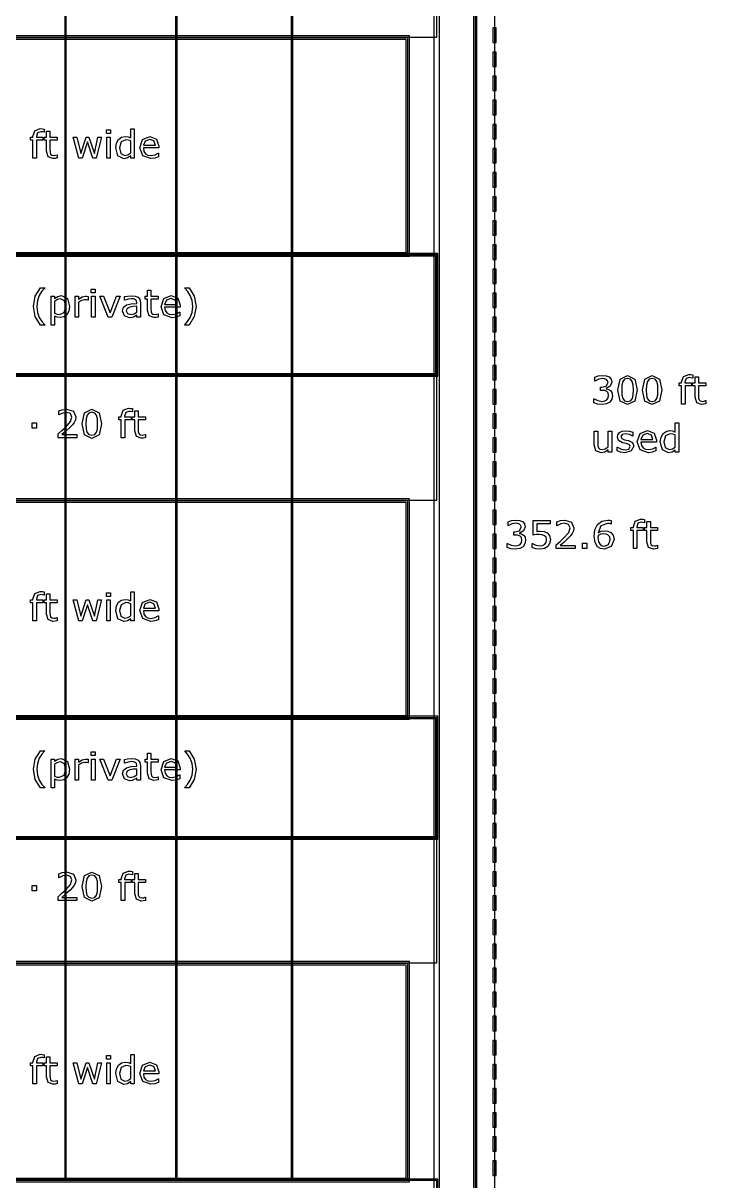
# Model space of a CAD drawing. Extents: x -1 to 182, y 89 to 480.
# Drawn here: x 41.3 to 78.8, y 369.6 to 433.1 of the extents above; entities that cross this region are included whole.
import ezdxf

# ---------------------------------------------------------------- set-up
doc = ezdxf.new("R2010")
doc.units = 0
doc.header["$MEASUREMENT"] = 0
doc.layers.add('Layer 1', color=7, linetype='Continuous')

msp = doc.modelspace()

# ---------------------------------------------------------------- linework, layer by layer
at = {"layer": 'Layer 1', "color": 7}
for points in [[(4.603848, 464.767334), (4.603848, 345.123108), (64.187733, 345.123108), (64.187733, 464.767334), (4.603848, 464.767334)], [(4.92114, 464.450042), (63.870439, 464.450042), (63.870439, 345.440402), (4.92114, 345.440402), (4.92114, 464.450042)], [(66.053249, 464.608688), (66.053249, 345.281755), (66.238251, 345.281755), (66.238251, 464.608688), (66.053249, 464.608688)], [(43.616404, 457.72953), (43.616404, 369.623391), (43.695986, 369.623391), (43.695986, 457.72953), (43.616404, 457.72953)], [(49.701813, 457.72953), (49.701813, 369.623391), (49.781395, 369.623391), (49.781395, 457.72953), (49.701813, 457.72953)], [(56.051805, 457.72953), (56.051805, 369.623391), (56.131387, 369.623391), (56.131387, 457.72953), (56.051805, 457.72953)], [(6.349992, 432.329562), (62.441588, 432.329562), (62.441588, 420.423327), (6.349992, 420.423327), (6.349992, 432.329562)], [(6.442493, 432.237061), (62.349087, 432.237061), (62.349087, 420.515828), (6.442493, 420.515828), (6.442493, 432.237061)], [(4.762494, 420.423327), (64.029086, 420.423327), (64.029086, 413.808752), (4.762494, 413.808752), (4.762494, 420.423327)], [(4.82864, 420.357181), (63.96294, 420.357181), (63.96294, 413.874898), (4.82864, 413.874898), (4.82864, 420.357181)], [(6.349992, 406.929594), (62.441588, 406.929594), (62.441588, 395.023359), (6.349992, 395.023359), (6.349992, 406.929594)], [(6.442493, 406.837093), (62.349087, 406.837093), (62.349087, 395.11586), (6.442493, 395.11586), (6.442493, 406.837093)], [(4.762494, 395.023359), (64.029086, 395.023359), (64.029086, 388.408784), (4.762494, 388.408784), (4.762494, 395.023359)], [(4.82864, 394.957213), (63.96294, 394.957213), (63.96294, 388.47493), (4.82864, 388.47493), (4.82864, 394.957213)], [(6.349992, 381.529626), (62.441588, 381.529626), (62.441588, 369.623391), (6.349992, 369.623391), (6.349992, 381.529626)], [(6.442493, 381.437125), (62.349087, 381.437125), (62.349087, 369.715892), (6.442493, 369.715892), (6.442493, 381.437125)], [(4.762494, 369.623391), (64.029086, 369.623391), (64.029086, 363.008816), (4.762494, 363.008816), (4.762494, 369.623391)]]:
    msp.add_lwpolyline(points, close=True, dxfattribs=at)
for points in [[(66.14575, 464.608688), (66.14575, 345.281755)], [(67.204082, 464.608688), (67.204082, 363.008816)], [(43.656195, 457.72953), (43.656195, 369.623391)], [(49.741604, 457.72953), (49.741604, 369.623391)], [(56.091596, 457.72953), (56.091596, 369.623391)], [(4.762494, 439.20872), (64.029086, 439.20872), (64.029086, 432.329562), (4.762494, 432.329562), (4.762494, 439.20872)], [(67.111581, 432.858728), (67.111581, 432.064979), (67.296583, 432.064979), (67.296583, 432.858728), (67.111581, 432.858728)], [(6.257491, 432.422063), (6.257491, 420.330826), (62.534089, 420.330826), (62.534089, 432.422063), (6.257491, 432.422063)], [(67.111581, 431.535813), (67.111581, 430.742064), (67.296583, 430.742064), (67.296583, 431.535813), (67.111581, 431.535813)], [(67.111581, 430.212898), (67.111581, 429.419149), (67.296583, 429.419149), (67.296583, 430.212898), (67.111581, 430.212898)], [(67.111581, 428.889983), (67.111581, 428.096234), (67.296583, 428.096234), (67.296583, 428.889983), (67.111581, 428.889983)], [(42.483142, 427.135054), (42.472797, 427.135054), (42.389083, 427.153654), (42.298133, 427.164), (42.116232, 427.108191), (42.060421, 426.908719), (42.060421, 426.869445), (42.410787, 426.869445), (42.410787, 426.706147), (42.066623, 426.706147), (42.066623, 425.714987), (41.872318, 425.714987), (41.872318, 426.706139), (41.741061, 426.706139), (41.741061, 426.869437), (41.872318, 426.869437), (41.872318, 426.907677), (41.974638, 427.222904), (42.270227, 427.333491), (42.387014, 427.3273), (42.483135, 427.312828), (42.483142, 427.135054)], [(43.205576, 425.725322), (43.085688, 425.701562), (42.970967, 425.692249), (42.702249, 425.787335), (42.610264, 426.092224), (42.610264, 426.706139), (42.479007, 426.706139), (42.479007, 426.869437), (42.610264, 426.869437), (42.610264, 427.2012), (42.804568, 427.2012), (42.804568, 426.869437), (43.205576, 426.869437), (43.205576, 426.706139), (42.804568, 426.706139), (42.804568, 426.180074), (42.808696, 426.037448), (42.837636, 425.942364), (42.899646, 425.881386), (43.021603, 425.862786), (43.120822, 425.876227), (43.195236, 425.899986), (43.205581, 425.899986), (43.205576, 425.725322)], [(46.125291, 427.062707), (45.906185, 427.062707), (45.906185, 427.264245), (46.125291, 427.264245), (46.125291, 427.062707)], [(47.433736, 425.714987), (47.239435, 425.714987), (47.239435, 425.835909), (47.064768, 425.723255), (46.867365, 425.682949), (46.538702, 425.842111), (46.41778, 426.283428), (46.459121, 426.54491), (46.57281, 426.740246), (46.736105, 426.860137), (46.93041, 426.901478), (47.091639, 426.881846), (47.239435, 426.822934), (47.239435, 427.323162), (47.433736, 427.323162), (47.433736, 425.714987)], [(67.111581, 427.567068), (67.111581, 426.773319), (67.296583, 426.773319), (67.296583, 427.567068), (67.111581, 427.567068)], [(45.636432, 426.869437), (45.335678, 425.714987), (45.155844, 425.714987), (44.85922, 426.604854), (44.564665, 425.714987), (44.385865, 425.714987), (44.082007, 426.869437), (44.28458, 426.869437), (44.496452, 425.975437), (44.784806, 426.869437), (44.945003, 426.869437), (45.240592, 425.975437), (45.441096, 426.869437), (45.636432, 426.869437)], [(46.11289, 425.714987), (45.918586, 425.714987), (45.918586, 426.869437), (46.11289, 426.869437), (46.11289, 425.714987)], [(47.239435, 425.999207), (47.239435, 426.661699), (47.098875, 426.710274), (46.963482, 426.723715), (46.709234, 426.610026), (46.618284, 426.287566), (46.688565, 425.974408), (46.913873, 425.867956), (47.081304, 425.904127), (47.239435, 425.999213), (47.239435, 425.999207)], [(48.782491, 426.272059), (47.931899, 426.272059), (47.963937, 426.086022), (48.051786, 425.956832), (48.178911, 425.882418), (48.342209, 425.857626), (48.578886, 425.904135), (48.749418, 425.997154), (48.759763, 425.997154), (48.759763, 425.785281), (48.559259, 425.716035), (48.344286, 425.688129), (47.895735, 425.843159), (47.734504, 426.285507), (47.888499, 426.735092), (48.295711, 426.901491), (48.655377, 426.765064), (48.782501, 426.377492), (48.782491, 426.272059)], [(48.593356, 426.420887), (48.515841, 426.657564), (48.285363, 426.741281), (48.036285, 426.649296), (47.931899, 426.420887), (48.593356, 426.420887)], [(67.111581, 426.244153), (67.111581, 425.450404), (67.296583, 425.450404), (67.296583, 426.244153), (67.111581, 426.244153)], [(67.111581, 424.921238), (67.111581, 424.127489), (67.296583, 424.127489), (67.296583, 424.921238), (67.111581, 424.921238)], [(67.111581, 423.598323), (67.111581, 422.804574), (67.296583, 422.804574), (67.296583, 423.598323), (67.111581, 423.598323)], [(67.111581, 422.275408), (67.111581, 421.481659), (67.296583, 421.481659), (67.296583, 422.275408), (67.111581, 422.275408)], [(67.111581, 420.952493), (67.111581, 420.158744), (67.296583, 420.158744), (67.296583, 420.952493), (67.111581, 420.952493)], [(4.696348, 420.489473), (4.696348, 413.742606), (64.095232, 413.742606), (64.095232, 420.489473), (4.696348, 420.489473)], [(67.111581, 419.629578), (67.111581, 418.835829), (67.296583, 418.835829), (67.296583, 419.629578), (67.111581, 419.629578)], [(42.520864, 416.557936), (42.284187, 416.557936), (41.999966, 417.015786), (41.898681, 417.574927), (41.999966, 418.134065), (42.284187, 418.591918), (42.520864, 418.591918), (42.520864, 418.581573), (42.36067, 418.406908), (42.22011, 418.177464), (42.118822, 417.89738), (42.080582, 417.574919), (42.11779, 417.251424), (42.22011, 416.972371), (42.361702, 416.742927), (42.520864, 416.568263), (42.520864, 416.557936)], [(43.879953, 417.574927), (43.839646, 417.317578), (43.725958, 417.121207), (43.564729, 417.002351), (43.369392, 416.96101), (43.206094, 416.980642), (43.058298, 417.04162), (43.058298, 416.557931), (42.863996, 416.557931), (42.863996, 418.138192), (43.058298, 418.138192), (43.058298, 418.01727), (43.231931, 418.125791), (43.438636, 418.170233), (43.763166, 418.012103), (43.879953, 417.574922), (43.879953, 417.574927)], [(44.903146, 417.926336), (44.8928, 417.926336), (44.808052, 417.940808), (44.711931, 417.945968), (44.538299, 417.905661), (44.37707, 417.803341), (44.37707, 416.983748), (44.182765, 416.983748), (44.182765, 418.138198), (44.37707, 418.138198), (44.37707, 417.967666), (44.580674, 418.098923), (44.761541, 418.138198), (44.834923, 418.135102), (44.903135, 418.125789), (44.903146, 417.926336)], [(45.294853, 418.331478), (45.075744, 418.331478), (45.075744, 418.533016), (45.294853, 418.533016), (45.294853, 418.331478)], [(45.282449, 416.983748), (45.088147, 416.983748), (45.088147, 418.138198), (45.282449, 418.138198), (45.282449, 416.983748)], [(46.665311, 418.138198), (46.198155, 416.983748), (46.002819, 416.983748), (45.538764, 418.138198), (45.749605, 418.138198), (46.107205, 417.219394), (46.461706, 418.138198), (46.665311, 418.138198)], [(47.775318, 416.983748), (47.582048, 416.983748), (47.582048, 417.106737), (47.51177, 417.057127), (47.427019, 417.007518), (47.315399, 416.968246), (47.167603, 416.95171), (46.90302, 417.055061), (46.794501, 417.318612), (46.850312, 417.530485), (47.011541, 417.658641), (47.264755, 417.721686), (47.582048, 417.746477), (47.582048, 417.776449), (47.558289, 417.886005), (47.492143, 417.954217), (47.392925, 417.986256), (47.272002, 417.994511), (47.101468, 417.973847), (46.907166, 417.915969), (46.896821, 417.915969), (46.896821, 418.113372), (47.061151, 418.147479), (47.273023, 418.166079), (47.484896, 418.145416), (47.641992, 418.077201), (47.741211, 417.954212), (47.775318, 417.767144), (47.775318, 416.983748)], [(48.748902, 416.994083), (48.629011, 416.970323), (48.514291, 416.96101), (48.245572, 417.056096), (48.15359, 417.360985), (48.15359, 417.9749), (48.02233, 417.9749), (48.02233, 418.138198), (48.15359, 418.138198), (48.15359, 418.469961), (48.347892, 418.469961), (48.347892, 418.138198), (48.748902, 418.138198), (48.748902, 417.9749), (48.347892, 417.9749), (48.347892, 417.448835), (48.352019, 417.306209), (48.380957, 417.211125), (48.44297, 417.150147), (48.564924, 417.131547), (48.664143, 417.144988), (48.738557, 417.168747), (48.748902, 417.168747), (48.748902, 416.994083)], [(49.94986, 417.54082), (49.099268, 417.54082), (49.131306, 417.354783), (49.219156, 417.225593), (49.34628, 417.151179), (49.509578, 417.126387), (49.746255, 417.172896), (49.916787, 417.265915), (49.927132, 417.265915), (49.927132, 417.054042), (49.726629, 416.984796), (49.511655, 416.95689), (49.063105, 417.11192), (48.901873, 417.554268), (49.055868, 418.003853), (49.46308, 418.170252), (49.822746, 418.033825), (49.949871, 417.646253), (49.94986, 417.54082)], [(50.827326, 417.574927), (50.726038, 417.015786), (50.441818, 416.557936), (50.20514, 416.557936), (50.20514, 416.568281), (50.364305, 416.742946), (50.505897, 416.972389), (50.607182, 417.251442), (50.645425, 417.574938), (50.607182, 417.897398), (50.505897, 418.177483), (50.364305, 418.406927), (50.20514, 418.581591), (50.20514, 418.591936), (50.441818, 418.591936), (50.726038, 418.134083), (50.827326, 417.574945), (50.827326, 417.574927)], [(67.111581, 418.306663), (67.111581, 417.512914), (67.296583, 417.512914), (67.296583, 418.306663), (67.111581, 418.306663)], [(43.679449, 417.569768), (43.608136, 417.881894), (43.389027, 417.985248), (43.220564, 417.949074), (43.058298, 417.853988), (43.058298, 417.199767), (43.199893, 417.149123), (43.335285, 417.135682), (43.588499, 417.245235), (43.679449, 417.569762), (43.679449, 417.569768)], [(47.582048, 417.267968), (47.582048, 417.589394), (47.372242, 417.57389), (47.182073, 417.543918), (47.046681, 417.469504), (46.995005, 417.332045), (47.054949, 417.182183), (47.237884, 417.132573), (47.424952, 417.171848), (47.582048, 417.267966), (47.582048, 417.267968)], [(49.760725, 417.689648), (49.683211, 417.926325), (49.452732, 418.010042), (49.203654, 417.918057), (49.099268, 417.689648), (49.760725, 417.689648)], [(67.111581, 416.983748), (67.111581, 416.189999), (67.296583, 416.189999), (67.296583, 416.983748), (67.111581, 416.983748)], [(67.111581, 415.660833), (67.111581, 414.867084), (67.296583, 414.867084), (67.296583, 415.660833), (67.111581, 415.660833)], [(67.111581, 414.337918), (67.111581, 413.544169), (67.296583, 413.544169), (67.296583, 414.337918), (67.111581, 414.337918)], [(4.762494, 413.808752), (64.029086, 413.808752), (64.029086, 406.929594), (4.762494, 406.929594), (4.762494, 413.808752)], [(73.568544, 412.962293), (73.650192, 412.850673), (73.68223, 412.677041), (73.64399, 412.483771), (73.536503, 412.330807), (73.35357, 412.22332), (73.124127, 412.189216), (72.871945, 412.220219), (72.66834, 412.286365), (72.66834, 412.502373), (72.683845, 412.502373), (72.89055, 412.406256), (73.119991, 412.368016), (73.258485, 412.389711), (73.37734, 412.453791), (73.447622, 412.554041), (73.471381, 412.692535), (73.44451, 412.828961), (73.372163, 412.914742), (73.259508, 412.958152), (73.116882, 412.970561), (73.023863, 412.970561), (73.023863, 413.142127), (73.09621, 413.142127), (73.346323, 413.207238), (73.440375, 413.399476), (73.416615, 413.496626), (73.350469, 413.565873), (73.255384, 413.603081), (73.140663, 413.613426), (72.931891, 413.578287), (72.723117, 413.479068), (72.712771, 413.479068), (72.712771, 413.695074), (72.908108, 413.76122), (73.14582, 413.792226), (73.344257, 413.771562), (73.499287, 413.705416), (73.611941, 413.585526), (73.650181, 413.421196), (73.559231, 413.19692), (73.346323, 413.077032), (73.346323, 413.062559), (73.460012, 413.02742), (73.568533, 412.962306), (73.568544, 412.962293)], [(75.047521, 412.991233), (74.917296, 412.382486), (74.515254, 412.189216), (74.110111, 412.385584), (73.982987, 412.989164), (74.112177, 413.594813), (74.515254, 413.791181), (74.919365, 413.591712), (75.047521, 412.991233), (75.047521, 412.991233)], [(74.775704, 412.522011), (74.824279, 412.718382), (74.83772, 412.991233), (74.824279, 413.264084), (74.774669, 413.460452), (74.675451, 413.580343), (74.515254, 413.620649), (74.354025, 413.580343), (74.253772, 413.458386), (74.205197, 413.258917), (74.192788, 412.989164), (74.204165, 412.719414), (74.25274, 412.525112), (74.34886, 412.40212), (74.515256, 412.359747), (74.676488, 412.400054), (74.775707, 412.522011), (74.775704, 412.522011)], [(76.393174, 412.991233), (76.262949, 412.382486), (75.860907, 412.189216), (75.455764, 412.385584), (75.32864, 412.989164), (75.457831, 413.594813), (75.860907, 413.791181), (76.265015, 413.591712), (76.393174, 412.991233), (76.393174, 412.991233)], [(76.121355, 412.522011), (76.169932, 412.718382), (76.183373, 412.991233), (76.169932, 413.264084), (76.120323, 413.460452), (76.021104, 413.580343), (75.860907, 413.620649), (75.699675, 413.580343), (75.599425, 413.458386), (75.550848, 413.258917), (75.538439, 412.989164), (75.549816, 412.719414), (75.59839, 412.525112), (75.694508, 412.40212), (75.860907, 412.359747), (76.022136, 412.400054), (76.121355, 412.522011), (76.121355, 412.522011)], [(78.089191, 413.641321), (78.078845, 413.641321), (77.995131, 413.659921), (77.904181, 413.670267), (77.72228, 413.614458), (77.666469, 413.414986), (77.666469, 413.375712), (78.016835, 413.375712), (78.016835, 413.212414), (77.672671, 413.212414), (77.672671, 412.221254), (77.478366, 412.221254), (77.478366, 413.212406), (77.347109, 413.212406), (77.347109, 413.375704), (77.478366, 413.375704), (77.478366, 413.413944), (77.580686, 413.729171), (77.876275, 413.839758), (77.993062, 413.833567), (78.08918, 413.819095), (78.089191, 413.641321)], [(78.811627, 412.231589), (78.691739, 412.207829), (78.577016, 412.198516), (78.3083, 412.293602), (78.216315, 412.598491), (78.216315, 413.212406), (78.085058, 413.212406), (78.085058, 413.375704), (78.216315, 413.375704), (78.216315, 413.707467), (78.410619, 413.707467), (78.410619, 413.375704), (78.811627, 413.375704), (78.811627, 413.212406), (78.410619, 413.212406), (78.410619, 412.686341), (78.414747, 412.543715), (78.443687, 412.448631), (78.505697, 412.387653), (78.627654, 412.369053), (78.726873, 412.382494), (78.801287, 412.406253), (78.811632, 412.406253), (78.811627, 412.231589)], [(67.111581, 413.015003), (67.111581, 412.221254), (67.296583, 412.221254), (67.296583, 413.015003), (67.111581, 413.015003)], [(44.288196, 410.369173), (43.246401, 410.369173), (43.246401, 410.585181), (43.463441, 410.771215), (43.667048, 410.956217), (43.938865, 411.261106), (44.012244, 411.506054), (43.932663, 411.693123), (43.712522, 411.761335), (43.508918, 411.728262), (43.294978, 411.626977), (43.284633, 411.626977), (43.284633, 411.844017), (43.479969, 411.910163), (43.717681, 411.940135), (44.088719, 411.825414), (44.223077, 411.516389), (44.20035, 411.352057), (44.135238, 411.208399), (44.040153, 411.082306), (43.908896, 410.944847), (43.680486, 410.734009), (43.460345, 410.545907), (44.288199, 410.545907), (44.288196, 410.369173)], [(45.631783, 411.139152), (45.501558, 410.530405), (45.099516, 410.337135), (44.694374, 410.533503), (44.56725, 411.137083), (44.69644, 411.742732), (45.099516, 411.9391), (45.503625, 411.739631), (45.631783, 411.139152), (45.631783, 411.139152)], [(45.359964, 410.66993), (45.408541, 410.866301), (45.421982, 411.139152), (45.408541, 411.412003), (45.358932, 411.608371), (45.259714, 411.728262), (45.099516, 411.768568), (44.938285, 411.728262), (44.838034, 411.606305), (44.789457, 411.406836), (44.777048, 411.137083), (44.788425, 410.867333), (44.837, 410.673031), (44.933118, 410.550039), (45.099516, 410.507666), (45.260745, 410.547973), (45.359964, 410.66993), (45.359964, 410.66993)], [(47.3278, 411.78924), (47.317455, 411.78924), (47.233738, 411.80784), (47.142788, 411.818186), (46.960887, 411.762377), (46.905078, 411.562905), (46.905078, 411.523631), (47.255445, 411.523631), (47.255445, 411.360333), (46.911278, 411.360333), (46.911278, 410.369173), (46.716976, 410.369173), (46.716976, 411.360325), (46.585719, 411.360325), (46.585719, 411.523623), (46.716976, 411.523623), (46.716976, 411.561863), (46.819295, 411.87709), (47.114885, 411.987677), (47.231672, 411.981486), (47.327789, 411.967014), (47.3278, 411.78924)], [(48.050236, 410.379508), (47.930348, 410.355748), (47.815625, 410.346435), (47.546909, 410.441521), (47.454924, 410.74641), (47.454924, 411.360325), (47.323667, 411.360325), (47.323667, 411.523623), (47.454924, 411.523623), (47.454924, 411.855386), (47.649229, 411.855386), (47.649229, 411.523623), (48.050236, 411.523623), (48.050236, 411.360325), (47.649229, 411.360325), (47.649229, 410.83426), (47.653356, 410.691634), (47.682296, 410.59655), (47.744307, 410.535572), (47.866264, 410.516972), (47.965482, 410.530413), (48.039896, 410.554172), (48.050241, 410.554172), (48.050236, 410.379508)], [(42.07438, 410.897304), (41.827368, 410.897304), (41.827368, 411.189793), (42.07438, 411.189793), (42.07438, 410.897304)], [(67.111581, 411.692088), (67.111581, 410.898339), (67.296583, 410.898339), (67.296583, 411.692088), (67.111581, 411.692088)], [(77.326448, 409.575424), (77.132146, 409.575424), (77.132146, 409.696346), (76.957479, 409.583692), (76.760076, 409.543386), (76.431414, 409.702548), (76.310492, 410.143865), (76.351833, 410.405347), (76.465522, 410.600683), (76.628817, 410.720574), (76.823121, 410.761915), (76.98435, 410.742283), (77.132146, 410.683371), (77.132146, 411.183599), (77.326448, 411.183599), (77.326448, 409.575424)], [(73.64399, 409.575424), (73.449688, 409.575424), (73.449688, 409.703583), (73.261585, 409.584727), (73.063148, 409.543386), (72.779962, 409.653973), (72.678677, 409.980567), (72.678677, 410.729874), (72.872979, 410.729874), (72.872979, 410.072552), (72.881234, 409.921655), (72.916373, 409.815202), (72.988721, 409.749057), (73.117912, 409.728393), (73.282244, 409.767665), (73.449675, 409.867918), (73.449675, 410.729879), (73.643977, 410.729879), (73.64399, 409.575424)], [(74.85115, 409.908219), (74.719893, 409.648803), (74.363325, 409.547518), (74.127682, 409.57749), (73.948882, 409.644671), (73.948882, 409.862745), (73.959227, 409.862745), (74.163866, 409.752158), (74.379872, 409.711851), (74.580378, 409.753192), (74.652723, 409.883414), (74.613451, 409.986769), (74.462554, 410.046712), (74.354035, 410.068408), (74.233113, 410.095279), (74.017105, 410.213103), (73.95406, 410.405339), (73.982997, 410.539697), (74.072916, 410.652351), (74.219675, 410.728834), (74.420181, 410.757771), (74.628953, 410.731922), (74.805687, 410.670946), (74.805687, 410.463206), (74.795341, 410.463206), (74.614472, 410.555191), (74.405701, 410.593431), (74.225866, 410.55209), (74.152487, 410.431167), (74.196929, 410.323681), (74.337488, 410.264769), (74.457376, 410.239977), (74.568999, 410.217249), (74.77777, 410.110797), (74.85115, 409.908224), (74.85115, 409.908219)], [(76.095518, 410.132496), (75.244923, 410.132496), (75.276964, 409.946459), (75.364814, 409.817269), (75.491938, 409.742855), (75.655236, 409.718063), (75.891914, 409.764572), (76.062445, 409.857591), (76.07279, 409.857591), (76.07279, 409.645718), (75.872287, 409.576472), (75.657313, 409.548566), (75.208763, 409.703596), (75.047531, 410.145944), (75.201527, 410.595529), (75.608736, 410.761928), (75.968404, 410.625501), (76.095529, 410.237929), (76.095518, 410.132496)], [(75.906381, 410.281324), (75.828869, 410.518001), (75.59839, 410.601718), (75.349312, 410.509733), (75.244923, 410.281324), (75.906381, 410.281324)], [(77.132146, 409.859644), (77.132146, 410.522136), (76.991587, 410.570711), (76.856194, 410.584152), (76.601946, 410.470463), (76.510995, 410.148003), (76.581277, 409.834845), (76.806585, 409.728393), (76.974016, 409.764564), (77.132146, 409.85965), (77.132146, 409.859644)], [(67.111581, 410.369173), (67.111581, 409.575424), (67.296583, 409.575424), (67.296583, 410.369173), (67.111581, 410.369173)], [(67.111581, 409.046258), (67.111581, 408.252509), (67.296583, 408.252509), (67.296583, 409.046258), (67.111581, 409.046258)], [(67.111581, 407.723343), (67.111581, 406.929594), (67.296583, 406.929594), (67.296583, 407.723343), (67.111581, 407.723343)], [(6.257491, 407.022095), (6.257491, 394.930858), (62.534089, 394.930858), (62.534089, 407.022095), (6.257491, 407.022095)], [(67.111581, 406.400428), (67.111581, 405.606679), (67.296583, 405.606679), (67.296583, 406.400428), (67.111581, 406.400428)], [(68.80605, 405.024803), (68.887698, 404.913183), (68.919736, 404.739551), (68.881496, 404.546281), (68.774009, 404.393317), (68.591076, 404.28583), (68.361633, 404.251726), (68.109451, 404.282729), (67.905846, 404.348875), (67.905846, 404.564883), (67.921351, 404.564883), (68.128056, 404.468766), (68.357497, 404.430526), (68.495991, 404.452221), (68.614846, 404.516301), (68.685128, 404.616551), (68.708887, 404.755045), (68.682016, 404.891471), (68.609669, 404.977252), (68.497014, 405.020662), (68.354388, 405.033071), (68.261369, 405.033071), (68.261369, 405.204637), (68.333716, 405.204637), (68.583829, 405.269748), (68.677881, 405.461986), (68.654121, 405.559136), (68.587975, 405.628383), (68.49289, 405.665591), (68.378169, 405.675936), (68.169397, 405.640797), (67.960623, 405.541578), (67.950277, 405.541578), (67.950277, 405.757584), (68.145614, 405.82373), (68.383326, 405.854736), (68.581763, 405.834072), (68.736793, 405.767926), (68.849447, 405.648036), (68.887687, 405.483706), (68.796737, 405.25943), (68.583829, 405.139542), (68.583829, 405.125069), (68.697518, 405.08993), (68.806039, 405.024816), (68.80605, 405.024803)], [(70.274692, 404.772623), (70.235417, 404.56695), (70.127931, 404.401585), (69.950165, 404.289966), (69.712453, 404.251726), (69.469574, 404.278597), (69.272171, 404.341642), (69.272171, 404.559716), (69.286644, 404.559716), (69.485081, 404.467731), (69.708323, 404.430526), (69.849917, 404.451189), (69.972906, 404.523537), (70.041121, 404.629989), (70.06488, 404.77365), (70.036975, 404.908011), (69.961526, 404.99586), (69.830269, 405.050637), (69.658703, 405.067173), (69.483004, 405.054764), (69.338312, 405.029973), (69.338312, 405.82269), (70.264352, 405.82269), (70.264352, 405.641821), (69.537781, 405.641821), (69.537781, 405.232545), (69.628731, 405.238737), (69.709347, 405.240853), (69.928453, 405.219158), (70.101054, 405.144744), (70.22921, 404.997982), (70.274687, 404.772674), (70.274692, 404.772623)], [(71.632746, 404.283764), (70.590951, 404.283764), (70.590951, 404.499772), (70.807991, 404.685806), (71.011595, 404.870808), (71.283415, 405.175697), (71.356794, 405.420645), (71.277213, 405.607714), (71.057072, 405.675926), (70.853467, 405.642853), (70.639526, 405.541568), (70.62918, 405.541568), (70.62918, 405.758608), (70.824517, 405.824754), (71.062229, 405.854726), (71.433264, 405.740005), (71.567625, 405.43098), (71.544897, 405.266648), (71.479786, 405.12299), (71.3847, 404.996897), (71.253443, 404.859438), (71.025034, 404.6486), (70.80489, 404.460498), (71.632746, 404.460498), (71.632746, 404.283764)], [(73.771114, 404.782958), (73.616084, 404.399519), (73.237815, 404.251726), (73.03111, 404.286865), (72.866777, 404.391251), (72.729319, 404.618628), (72.681776, 404.959692), (72.725186, 405.322459), (72.865745, 405.603578), (73.100356, 405.785479), (73.435218, 405.851625), (73.537538, 405.846465), (73.621254, 405.827865), (73.621254, 405.63046), (73.610909, 405.63046), (73.52306, 405.6594), (73.404204, 405.673872), (73.049705, 405.534345), (72.895709, 405.159174), (73.066241, 405.238758), (73.261577, 405.266661), (73.434176, 405.248061), (73.588173, 405.175713), (73.724598, 405.01655), (73.771106, 404.782974), (73.771114, 404.782958)], [(75.442329, 405.703844), (75.431984, 405.703844), (75.348267, 405.722445), (75.257316, 405.73279), (75.075416, 405.676981), (75.019605, 405.47751), (75.019605, 405.438235), (75.369971, 405.438235), (75.369971, 405.274937), (75.025817, 405.274937), (75.025817, 404.283764), (74.831512, 404.283764), (74.831512, 405.274916), (74.700255, 405.274916), (74.700255, 405.438214), (74.831512, 405.438214), (74.831512, 405.476454), (74.933832, 405.791681), (75.229421, 405.902268), (75.346211, 405.896077), (75.442329, 405.881605), (75.442329, 405.703844)], [(76.164765, 404.294112), (76.044874, 404.270352), (75.930154, 404.261039), (75.661435, 404.356125), (75.569453, 404.661014), (75.569453, 405.274929), (75.438193, 405.274929), (75.438193, 405.438227), (75.569453, 405.438227), (75.569453, 405.76999), (75.763755, 405.76999), (75.763755, 405.438227), (76.164765, 405.438227), (76.164765, 405.274929), (75.763755, 405.274929), (75.763755, 404.748864), (75.767882, 404.606238), (75.79682, 404.511155), (75.858833, 404.450176), (75.980787, 404.431576), (76.080006, 404.445017), (76.15442, 404.468776), (76.164765, 404.468776), (76.164765, 404.294112)], [(67.111581, 405.077513), (67.111581, 404.283764), (67.296583, 404.283764), (67.296583, 405.077513), (67.111581, 405.077513)], [(73.561308, 404.774703), (73.53237, 404.933866), (73.439353, 405.043419), (73.333933, 405.086829), (73.213011, 405.097174), (73.049713, 405.07651), (72.894683, 405.012434), (72.891587, 404.967992), (72.890529, 404.915281), (72.923602, 404.6569), (73.016619, 404.508072), (73.118938, 404.440892), (73.239861, 404.420228), (73.475503, 404.511178), (73.561287, 404.774727), (73.561308, 404.774703)], [(72.278702, 404.283764), (72.031687, 404.283764), (72.031687, 404.578319), (72.278702, 404.578319), (72.278702, 404.283764)], [(67.111581, 403.754598), (67.111581, 402.960849), (67.296583, 402.960849), (67.296583, 403.754598), (67.111581, 403.754598)], [(67.111581, 402.431683), (67.111581, 401.637934), (67.296583, 401.637934), (67.296583, 402.431683), (67.111581, 402.431683)], [(42.483142, 401.735086), (42.472797, 401.735086), (42.389083, 401.753686), (42.298133, 401.764032), (42.116232, 401.708223), (42.060421, 401.508751), (42.060421, 401.469477), (42.410787, 401.469477), (42.410787, 401.306179), (42.066623, 401.306179), (42.066623, 400.315019), (41.872318, 400.315019), (41.872318, 401.306171), (41.741061, 401.306171), (41.741061, 401.469469), (41.872318, 401.469469), (41.872318, 401.507709), (41.974638, 401.822936), (42.270227, 401.933523), (42.387014, 401.927332), (42.483135, 401.91286), (42.483142, 401.735086)], [(43.205576, 400.325354), (43.085688, 400.301594), (42.970967, 400.292281), (42.702249, 400.387367), (42.610264, 400.692256), (42.610264, 401.306171), (42.479007, 401.306171), (42.479007, 401.469469), (42.610264, 401.469469), (42.610264, 401.801232), (42.804568, 401.801232), (42.804568, 401.469469), (43.205576, 401.469469), (43.205576, 401.306171), (42.804568, 401.306171), (42.804568, 400.780106), (42.808696, 400.63748), (42.837636, 400.542396), (42.899646, 400.481418), (43.021603, 400.462818), (43.120822, 400.476259), (43.195236, 400.500018), (43.205581, 400.500018), (43.205576, 400.325354)], [(46.125291, 401.662739), (45.906185, 401.662739), (45.906185, 401.864277), (46.125291, 401.864277), (46.125291, 401.662739)], [(47.433736, 400.315019), (47.239435, 400.315019), (47.239435, 400.435941), (47.064768, 400.323287), (46.867365, 400.282981), (46.538702, 400.442143), (46.41778, 400.88346), (46.459121, 401.144942), (46.57281, 401.340278), (46.736105, 401.460169), (46.93041, 401.50151), (47.091639, 401.481878), (47.239435, 401.422966), (47.239435, 401.923194), (47.433736, 401.923194), (47.433736, 400.315019)], [(45.636432, 401.469469), (45.335678, 400.315019), (45.155844, 400.315019), (44.85922, 401.204886), (44.564665, 400.315019), (44.385865, 400.315019), (44.082007, 401.469469), (44.28458, 401.469469), (44.496452, 400.575469), (44.784806, 401.469469), (44.945003, 401.469469), (45.240592, 400.575469), (45.441096, 401.469469), (45.636432, 401.469469)], [(46.11289, 400.315019), (45.918586, 400.315019), (45.918586, 401.469469), (46.11289, 401.469469), (46.11289, 400.315019)], [(47.239435, 400.599239), (47.239435, 401.261731), (47.098875, 401.310306), (46.963482, 401.323747), (46.709234, 401.210058), (46.618284, 400.887598), (46.688565, 400.57444), (46.913873, 400.467988), (47.081304, 400.504159), (47.239435, 400.599245), (47.239435, 400.599239)], [(48.782491, 400.872091), (47.931899, 400.872091), (47.963937, 400.686054), (48.051786, 400.556864), (48.178911, 400.48245), (48.342209, 400.457658), (48.578886, 400.504167), (48.749418, 400.597186), (48.759763, 400.597186), (48.759763, 400.385313), (48.559259, 400.316067), (48.344286, 400.288161), (47.895735, 400.443191), (47.734504, 400.885539), (47.888499, 401.335124), (48.295711, 401.501523), (48.655377, 401.365096), (48.782501, 400.977524), (48.782491, 400.872091)], [(48.593356, 401.020919), (48.515841, 401.257596), (48.285363, 401.341313), (48.036285, 401.249328), (47.931899, 401.020919), (48.593356, 401.020919)], [(67.111581, 401.108768), (67.111581, 400.315019), (67.296583, 400.315019), (67.296583, 401.108768), (67.111581, 401.108768)], [(67.111581, 399.785853), (67.111581, 398.992104), (67.296583, 398.992104), (67.296583, 399.785853), (67.111581, 399.785853)], [(67.111581, 398.462938), (67.111581, 397.669189), (67.296583, 397.669189), (67.296583, 398.462938), (67.111581, 398.462938)], [(67.111581, 397.140023), (67.111581, 396.346274), (67.296583, 396.346274), (67.296583, 397.140023), (67.111581, 397.140023)], [(67.111581, 395.817108), (67.111581, 395.023359), (67.296583, 395.023359), (67.296583, 395.817108), (67.111581, 395.817108)], [(4.696348, 395.089505), (4.696348, 388.342638), (64.095232, 388.342638), (64.095232, 395.089505), (4.696348, 395.089505)], [(67.111581, 394.494193), (67.111581, 393.700444), (67.296583, 393.700444), (67.296583, 394.494193), (67.111581, 394.494193)], [(42.520864, 391.157968), (42.284187, 391.157968), (41.999966, 391.615818), (41.898681, 392.174959), (41.999966, 392.734097), (42.284187, 393.19195), (42.520864, 393.19195), (42.520864, 393.181605), (42.36067, 393.00694), (42.22011, 392.777496), (42.118822, 392.497412), (42.080582, 392.174951), (42.11779, 391.851456), (42.22011, 391.572403), (42.361702, 391.342959), (42.520864, 391.168295), (42.520864, 391.157968)], [(43.879953, 392.174959), (43.839646, 391.91761), (43.725958, 391.721239), (43.564729, 391.602383), (43.369392, 391.561042), (43.206094, 391.580674), (43.058298, 391.641652), (43.058298, 391.157963), (42.863996, 391.157963), (42.863996, 392.738224), (43.058298, 392.738224), (43.058298, 392.617302), (43.231931, 392.725823), (43.438636, 392.770265), (43.763166, 392.612135), (43.879953, 392.174954), (43.879953, 392.174959)], [(44.903146, 392.526368), (44.8928, 392.526368), (44.808052, 392.54084), (44.711931, 392.546), (44.538299, 392.505693), (44.37707, 392.403373), (44.37707, 391.58378), (44.182765, 391.58378), (44.182765, 392.73823), (44.37707, 392.73823), (44.37707, 392.567698), (44.580674, 392.698955), (44.761541, 392.73823), (44.834923, 392.735134), (44.903135, 392.725847), (44.903146, 392.526368)], [(45.294853, 392.93151), (45.075744, 392.93151), (45.075744, 393.133048), (45.294853, 393.133048), (45.294853, 392.93151)], [(45.282449, 391.58378), (45.088147, 391.58378), (45.088147, 392.73823), (45.282449, 392.73823), (45.282449, 391.58378)], [(46.665311, 392.73823), (46.198155, 391.58378), (46.002819, 391.58378), (45.538764, 392.73823), (45.749605, 392.73823), (46.107205, 391.819426), (46.461706, 392.73823), (46.665311, 392.73823)], [(47.775318, 391.58378), (47.582048, 391.58378), (47.582048, 391.706769), (47.51177, 391.657159), (47.427019, 391.60755), (47.315399, 391.568278), (47.167603, 391.551742), (46.90302, 391.655093), (46.794501, 391.918644), (46.850312, 392.130517), (47.011541, 392.258673), (47.264755, 392.321718), (47.582048, 392.346509), (47.582048, 392.376481), (47.558289, 392.486037), (47.492143, 392.554249), (47.392925, 392.586288), (47.272002, 392.594543), (47.101468, 392.573879), (46.907166, 392.516001), (46.896821, 392.516001), (46.896821, 392.713404), (47.061151, 392.747511), (47.273023, 392.766111), (47.484896, 392.745448), (47.641992, 392.677233), (47.741211, 392.554244), (47.775318, 392.367176), (47.775318, 391.58378)], [(48.748902, 391.594115), (48.629011, 391.570355), (48.514291, 391.561042), (48.245572, 391.656128), (48.15359, 391.961017), (48.15359, 392.574932), (48.02233, 392.574932), (48.02233, 392.73823), (48.15359, 392.73823), (48.15359, 393.069993), (48.347892, 393.069993), (48.347892, 392.73823), (48.748902, 392.73823), (48.748902, 392.574932), (48.347892, 392.574932), (48.347892, 392.048867), (48.352019, 391.906241), (48.380957, 391.811157), (48.44297, 391.750179), (48.564924, 391.731579), (48.664143, 391.74502), (48.738557, 391.768779), (48.748902, 391.768779), (48.748902, 391.594115)], [(49.94986, 392.140852), (49.099268, 392.140852), (49.131306, 391.954815), (49.219156, 391.825625), (49.34628, 391.751211), (49.509578, 391.726419), (49.746255, 391.772928), (49.916787, 391.865947), (49.927132, 391.865947), (49.927132, 391.654074), (49.726629, 391.584828), (49.511655, 391.556922), (49.063105, 391.711952), (48.901873, 392.1543), (49.055868, 392.603885), (49.46308, 392.770284), (49.822746, 392.633857), (49.949871, 392.246285), (49.94986, 392.140852)], [(50.827326, 392.174959), (50.726038, 391.615818), (50.441818, 391.157968), (50.20514, 391.157968), (50.20514, 391.168313), (50.364305, 391.342978), (50.505897, 391.572421), (50.607182, 391.851474), (50.645425, 392.17497), (50.607182, 392.49743), (50.505897, 392.777515), (50.364305, 393.006959), (50.20514, 393.181623), (50.20514, 393.191968), (50.441818, 393.191968), (50.726038, 392.734115), (50.827326, 392.174977), (50.827326, 392.174959)], [(67.111581, 393.171278), (67.111581, 392.377529), (67.296583, 392.377529), (67.296583, 393.171278), (67.111581, 393.171278)], [(43.679449, 392.1698), (43.608136, 392.481926), (43.389027, 392.58528), (43.220564, 392.549106), (43.058298, 392.45402), (43.058298, 391.799799), (43.199893, 391.749155), (43.335285, 391.735714), (43.588499, 391.845267), (43.679449, 392.169794), (43.679449, 392.1698)], [(47.582048, 391.868), (47.582048, 392.189426), (47.372242, 392.173922), (47.182073, 392.14395), (47.046681, 392.069536), (46.995005, 391.932077), (47.054949, 391.782215), (47.237884, 391.732605), (47.424952, 391.77188), (47.582048, 391.867998), (47.582048, 391.868)], [(49.760725, 392.28968), (49.683211, 392.526357), (49.452732, 392.610074), (49.203654, 392.518089), (49.099268, 392.28968), (49.760725, 392.28968)], [(67.111581, 391.848363), (67.111581, 391.054614), (67.296583, 391.054614), (67.296583, 391.848363), (67.111581, 391.848363)], [(67.111581, 390.525448), (67.111581, 389.731699), (67.296583, 389.731699), (67.296583, 390.525448), (67.111581, 390.525448)], [(67.111581, 389.202533), (67.111581, 388.408784), (67.296583, 388.408784), (67.296583, 389.202533), (67.111581, 389.202533)], [(4.762494, 388.408784), (64.029086, 388.408784), (64.029086, 381.529626), (4.762494, 381.529626), (4.762494, 388.408784)], [(67.111581, 387.879618), (67.111581, 387.085869), (67.296583, 387.085869), (67.296583, 387.879618), (67.111581, 387.879618)], [(44.288196, 384.969205), (43.246401, 384.969205), (43.246401, 385.185213), (43.463441, 385.371247), (43.667048, 385.556249), (43.938865, 385.861138), (44.012244, 386.106086), (43.932663, 386.293155), (43.712522, 386.361367), (43.508918, 386.328294), (43.294978, 386.227009), (43.284633, 386.227009), (43.284633, 386.444049), (43.479969, 386.510195), (43.717681, 386.540167), (44.088719, 386.425446), (44.223077, 386.116421), (44.20035, 385.952089), (44.135238, 385.808431), (44.040153, 385.682338), (43.908896, 385.544879), (43.680486, 385.334041), (43.460345, 385.145939), (44.288199, 385.145939), (44.288196, 384.969205)], [(45.631783, 385.739184), (45.501558, 385.130437), (45.099516, 384.937167), (44.694374, 385.133535), (44.56725, 385.737115), (44.69644, 386.342764), (45.099516, 386.539132), (45.503625, 386.339663), (45.631783, 385.739184), (45.631783, 385.739184)], [(45.359964, 385.269962), (45.408541, 385.466333), (45.421982, 385.739184), (45.408541, 386.012035), (45.358932, 386.208403), (45.259714, 386.328294), (45.099516, 386.3686), (44.938285, 386.328294), (44.838034, 386.206337), (44.789457, 386.006868), (44.777048, 385.737115), (44.788425, 385.467365), (44.837, 385.273063), (44.933118, 385.150071), (45.099516, 385.107698), (45.260745, 385.148005), (45.359964, 385.269962), (45.359964, 385.269962)], [(47.3278, 386.389272), (47.317455, 386.389272), (47.233738, 386.407872), (47.142788, 386.418218), (46.960887, 386.362409), (46.905078, 386.162937), (46.905078, 386.123663), (47.255445, 386.123663), (47.255445, 385.960365), (46.911278, 385.960365), (46.911278, 384.969205), (46.716976, 384.969205), (46.716976, 385.960357), (46.585719, 385.960357), (46.585719, 386.123655), (46.716976, 386.123655), (46.716976, 386.161895), (46.819295, 386.477122), (47.114885, 386.587709), (47.231672, 386.581518), (47.327789, 386.567046), (47.3278, 386.389272)], [(48.050236, 384.97954), (47.930348, 384.95578), (47.815625, 384.946467), (47.546909, 385.041553), (47.454924, 385.346442), (47.454924, 385.960357), (47.323667, 385.960357), (47.323667, 386.123655), (47.454924, 386.123655), (47.454924, 386.455418), (47.649229, 386.455418), (47.649229, 386.123655), (48.050236, 386.123655), (48.050236, 385.960357), (47.649229, 385.960357), (47.649229, 385.434292), (47.653356, 385.291666), (47.682296, 385.196582), (47.744307, 385.135604), (47.866264, 385.117004), (47.965482, 385.130445), (48.039896, 385.154204), (48.050241, 385.154204), (48.050236, 384.97954)], [(67.111581, 386.556703), (67.111581, 385.762954), (67.296583, 385.762954), (67.296583, 386.556703), (67.111581, 386.556703)], [(42.07438, 385.497336), (41.827368, 385.497336), (41.827368, 385.789825), (42.07438, 385.789825), (42.07438, 385.497336)], [(67.111581, 385.233788), (67.111581, 384.440039), (67.296583, 384.440039), (67.296583, 385.233788), (67.111581, 385.233788)], [(67.111581, 383.910873), (67.111581, 383.117124), (67.296583, 383.117124), (67.296583, 383.910873), (67.111581, 383.910873)], [(67.111581, 382.587958), (67.111581, 381.794209), (67.296583, 381.794209), (67.296583, 382.587958), (67.111581, 382.587958)], [(6.257491, 381.622127), (6.257491, 369.53089), (62.534089, 369.53089), (62.534089, 381.622127), (6.257491, 381.622127)], [(67.111581, 381.265043), (67.111581, 380.471294), (67.296583, 380.471294), (67.296583, 381.265043), (67.111581, 381.265043)], [(67.111581, 379.942128), (67.111581, 379.148379), (67.296583, 379.148379), (67.296583, 379.942128), (67.111581, 379.942128)], [(67.111581, 378.619213), (67.111581, 377.825464), (67.296583, 377.825464), (67.296583, 378.619213), (67.111581, 378.619213)], [(67.111581, 377.296298), (67.111581, 376.502549), (67.296583, 376.502549), (67.296583, 377.296298), (67.111581, 377.296298)], [(42.483142, 376.335118), (42.472797, 376.335118), (42.389083, 376.353718), (42.298133, 376.364064), (42.116232, 376.308255), (42.060421, 376.108783), (42.060421, 376.069509), (42.410787, 376.069509), (42.410787, 375.906211), (42.066623, 375.906211), (42.066623, 374.915051), (41.872318, 374.915051), (41.872318, 375.906203), (41.741061, 375.906203), (41.741061, 376.069501), (41.872318, 376.069501), (41.872318, 376.107741), (41.974638, 376.422968), (42.270227, 376.533555), (42.387014, 376.527364), (42.483135, 376.512892), (42.483142, 376.335118)], [(43.205576, 374.925386), (43.085688, 374.901626), (42.970967, 374.892313), (42.702249, 374.987399), (42.610264, 375.292288), (42.610264, 375.906203), (42.479007, 375.906203), (42.479007, 376.069501), (42.610264, 376.069501), (42.610264, 376.401264), (42.804568, 376.401264), (42.804568, 376.069501), (43.205576, 376.069501), (43.205576, 375.906203), (42.804568, 375.906203), (42.804568, 375.380138), (42.808696, 375.237512), (42.837636, 375.142428), (42.899646, 375.08145), (43.021603, 375.06285), (43.120822, 375.076291), (43.195236, 375.10005), (43.205581, 375.10005), (43.205576, 374.925386)], [(46.125291, 376.262771), (45.906185, 376.262771), (45.906185, 376.464309), (46.125291, 376.464309), (46.125291, 376.262771)], [(47.433736, 374.915051), (47.239435, 374.915051), (47.239435, 375.035973), (47.064768, 374.923319), (46.867365, 374.883013), (46.538702, 375.042175), (46.41778, 375.483492), (46.459121, 375.744974), (46.57281, 375.94031), (46.736105, 376.060201), (46.93041, 376.101542), (47.091639, 376.08191), (47.239435, 376.022998), (47.239435, 376.523226), (47.433736, 376.523226), (47.433736, 374.915051)], [(45.636432, 376.069501), (45.335678, 374.915051), (45.155844, 374.915051), (44.85922, 375.804918), (44.564665, 374.915051), (44.385865, 374.915051), (44.082007, 376.069501), (44.28458, 376.069501), (44.496452, 375.175501), (44.784806, 376.069501), (44.945003, 376.069501), (45.240592, 375.175501), (45.441096, 376.069501), (45.636432, 376.069501)], [(46.11289, 374.915051), (45.918586, 374.915051), (45.918586, 376.069501), (46.11289, 376.069501), (46.11289, 374.915051)], [(47.239435, 375.199271), (47.239435, 375.861763), (47.098875, 375.910338), (46.963482, 375.923779), (46.709234, 375.81009), (46.618284, 375.48763), (46.688565, 375.174472), (46.913873, 375.06802), (47.081304, 375.104191), (47.239435, 375.199277), (47.239435, 375.199271)], [(48.782491, 375.472123), (47.931899, 375.472123), (47.963937, 375.286086), (48.051786, 375.156896), (48.178911, 375.082482), (48.342209, 375.05769), (48.578886, 375.104199), (48.749418, 375.197218), (48.759763, 375.197218), (48.759763, 374.985345), (48.559259, 374.916099), (48.344286, 374.888193), (47.895735, 375.043223), (47.734504, 375.485571), (47.888499, 375.935156), (48.295711, 376.101555), (48.655377, 375.965128), (48.782501, 375.577556), (48.782491, 375.472123)], [(48.593356, 375.620951), (48.515841, 375.857628), (48.285363, 375.941345), (48.036285, 375.84936), (47.931899, 375.620951), (48.593356, 375.620951)], [(67.111581, 375.973383), (67.111581, 375.179634), (67.296583, 375.179634), (67.296583, 375.973383), (67.111581, 375.973383)], [(67.111581, 374.650468), (67.111581, 373.856719), (67.296583, 373.856719), (67.296583, 374.650468), (67.111581, 374.650468)], [(67.111581, 373.327553), (67.111581, 372.533804), (67.296583, 372.533804), (67.296583, 373.327553), (67.111581, 373.327553)], [(67.111581, 372.004638), (67.111581, 371.210889), (67.296583, 371.210889), (67.296583, 372.004638), (67.111581, 372.004638)], [(67.111581, 370.681723), (67.111581, 369.887974), (67.296583, 369.887974), (67.296583, 370.681723), (67.111581, 370.681723)], [(4.696348, 369.689537), (4.696348, 362.94267), (64.095232, 362.94267), (64.095232, 369.689537), (4.696348, 369.689537)]]:
    msp.add_lwpolyline(points, dxfattribs=at)

doc.saveas('drawing.dxf')
